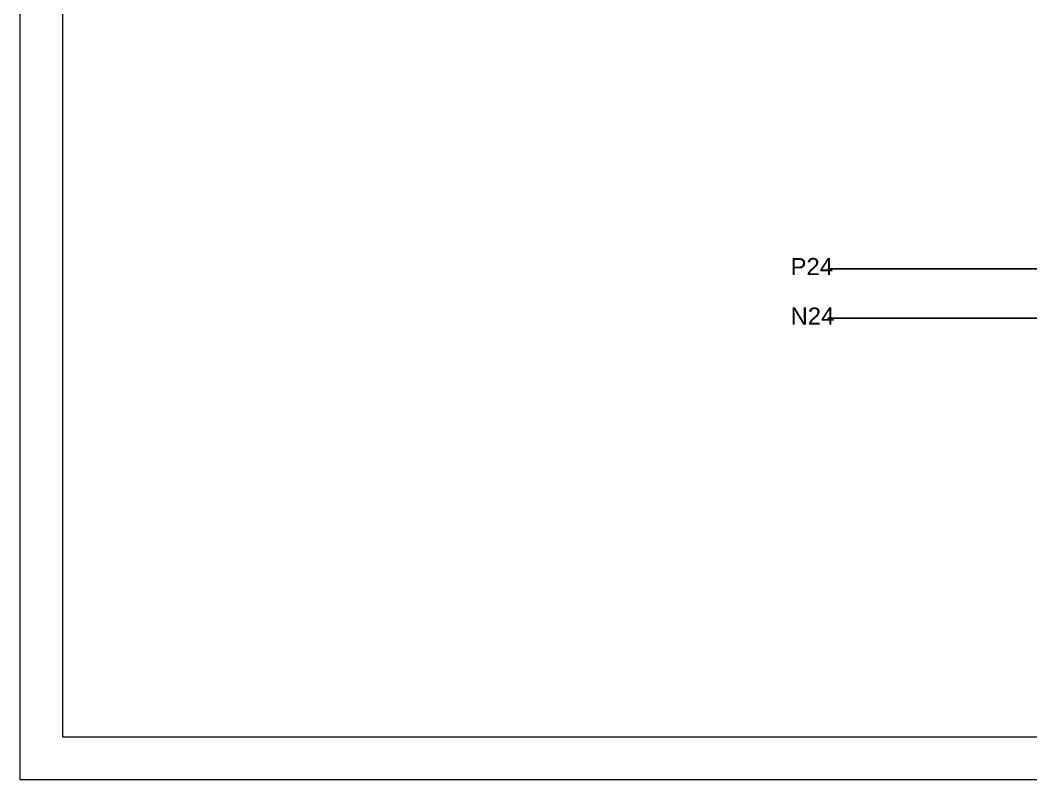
# Model space of a CAD drawing. Header units: inches. Extents: x 14 to 311, y 11 to 221.
# Drawn here: x 13.9 to 132.4, y 10.9 to 99.9 of the extents above; entities that cross this region are included whole.
import ezdxf

# ---------------------------------------------------------------- set-up
doc = ezdxf.new("R2010")
doc.units = ezdxf.units.IN
doc.header["$MEASUREMENT"] = 0
doc.layers.add('LAYER-001', color=7, linetype='Continuous')
doc.styles.get("Standard").update_dxf_attribs({"font": 'arial.ttf'})

msp = doc.modelspace()

# ---------------------------------------------------------------- linework, layer by layer
for p, q in [((108.62, 70.75), (157.74, 70.75)), ((108.62, 64.96), (149.37, 64.96))]:
    msp.add_line(p, q)
at = {"layer": 'LAYER-001', "color": 5, "lineweight": 13}
for p, q in [((13.91, 10.86), (13.91, 220.86)), ((18.91, 15.86), (18.91, 215.86)), ((305.91, 15.86), (18.91, 15.86)), ((310.91, 10.86), (13.91, 10.86))]:
    msp.add_line(p, q, dxfattribs=at)

# ---------------------------------------------------------------- texts
at = {"color": 3, "linetype": 'Continuous', "char_height": 2, "width": 21.5426, "attachment_point": 1}
for s, insert in [('P24', (104.24, 72.02)), ('N24', (104.24, 66.22))]:
    msp.add_mtext(s, dxfattribs=dict(at, insert=insert))

doc.saveas('drawing.dxf')
